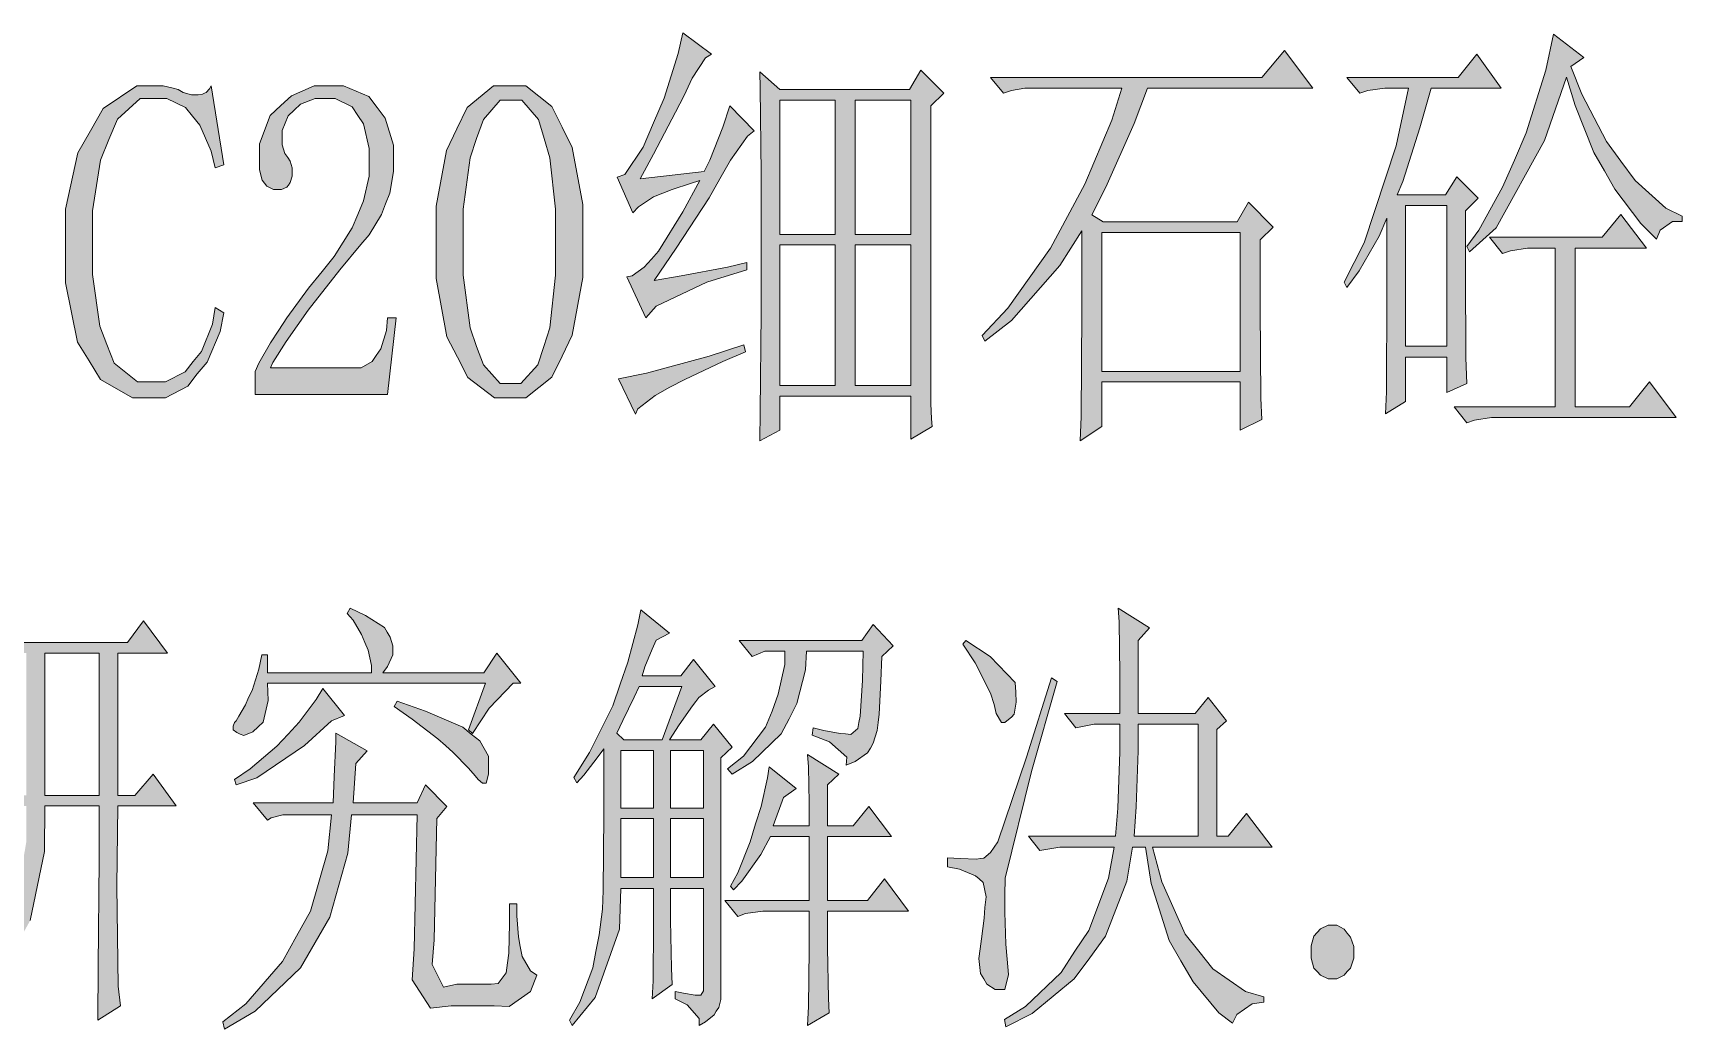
# Model space of a CAD drawing. Header units: millimetres. Extents: x 0 to 586, y 0 to 414.
# Drawn here: x 491.68 to 505.95, y 144.62 to 153.24 of the extents above; entities that cross this region are included whole.
import ezdxf

# ---------------------------------------------------------------- set-up
doc = ezdxf.new("R2010")
doc.units = ezdxf.units.MM

msp = doc.modelspace()

# ---------------------------------------------------------------- hatches: boundary and pattern name
h = msp.add_hatch(color=0)
h.dxf.hatch_style = 2
h.paths.add_polyline_path([(497.056833, 151.09825), (497.289667, 151.137056), (497.691833, 151.214667), (497.857639, 151.253472), (497.857639, 151.189972), (497.511917, 151.084139), (497.074472, 150.876), (496.98275, 150.773694), (496.820472, 151.13), (496.866333, 151.137056), (496.968639, 151.214667), (497.032139, 151.281694), (497.092111, 151.35225), (497.303778, 151.690917), (497.451944, 151.962556), (497.370806, 151.937861), (497.212056, 151.884944), (497.130917, 151.853194), (497.049778, 151.821444), (496.91925, 151.736778), (496.869861, 151.683861), (496.735806, 151.990778), (496.802833, 152.015472), (496.961583, 152.251833), (497.049778, 152.4635), (497.1415, 152.675167), (497.264972, 153.063222), (497.303778, 153.239611), (497.550722, 153.056167), (497.501333, 153.024417), (497.384917, 152.848028), (497.314361, 152.699861), (497.240278, 152.555222), (497.049778, 152.191861), (496.933361, 151.976667), (497.487222, 152.040167), (497.536611, 152.138944), (497.6495, 152.424694), (497.709472, 152.608139), (497.921139, 152.392944), (497.864694, 152.347083), (497.716528, 152.138944), (497.624806, 151.976667), (497.533083, 151.814389), (497.247333, 151.376944)])
h = msp.add_hatch(color=0)
h.dxf.hatch_style = 2
h.paths.add_polyline_path([(504.839111, 153.229028), (505.100167, 153.027944), (504.987278, 152.950333), (505.082528, 152.710444), (505.297722, 152.301222), (505.421194, 152.131889), (505.544667, 151.962556), (505.80925, 151.722667), (505.950361, 151.655639), (505.950361, 151.609778), (505.869222, 151.609778), (505.759861, 151.532167), (505.728111, 151.454556), (505.594056, 151.592139), (505.368278, 151.888472), (505.280083, 152.047222), (505.188361, 152.205972), (505.026083, 152.611667), (504.952, 152.858611), (504.7615, 152.308278), (504.341694, 151.553333), (504.112389, 151.345194), (504.087694, 151.391056), (504.193528, 151.532167), (504.398139, 151.906111), (504.500444, 152.138944), (504.60275, 152.375306), (504.772083, 152.918583)])
h = msp.add_hatch(color=0)
h.paths.add_polyline_path([(500.743361, 149.711833), (500.750417, 149.919972), (500.757472, 150.830139), (500.757472, 151.528639), (500.566972, 151.228778), (500.147167, 150.752528), (499.917861, 150.572611), (499.893167, 150.622), (500.115417, 150.858361), (500.485833, 151.376944), (500.634, 151.652111), (500.782167, 151.930806), (501.015, 152.484667), (501.103194, 152.763361), (500.312972, 152.763361), (500.263583, 152.763361), (500.147167, 152.742194), (500.080139, 152.7175), (499.96725, 152.855083), (502.313222, 152.855083), (502.510778, 153.087917), (502.754194, 152.763361), (501.325444, 152.763361), (501.209028, 152.456444), (500.965611, 151.906111), (500.842139, 151.666222), (500.940917, 151.60625), (502.101556, 151.60625), (502.200333, 151.775583), (502.412, 151.560389), (502.299111, 151.451028), (502.299111, 150.858361), (502.306167, 150.078722), (502.313222, 149.895278), (502.12625, 149.803556), (502.12625, 150.219833), (500.930333, 150.219833), (500.930333, 149.835306)])
h.paths.add_polyline_path([(500.930333, 151.514528), (500.930333, 150.311556), (502.12625, 150.311556), (502.12625, 151.514528)])
h = msp.add_hatch(color=0)
h.paths.add_polyline_path([(504.077111, 151.7015), (504.077111, 151.175861), (504.080639, 150.427972), (504.087694, 150.205722), (503.914833, 150.128111), (503.914833, 150.435028), (503.558528, 150.435028), (503.558528, 150.0505), (503.385667, 149.944667), (503.392722, 150.135167), (503.39625, 150.981833), (503.39625, 151.638), (503.329222, 151.482778), (503.156361, 151.182917), (503.050528, 151.038278), (503.025833, 151.084139), (503.198694, 151.422806), (503.477389, 152.262417), (503.583222, 152.763361), (503.45975, 152.763361), (503.378611, 152.763361), (503.230444, 152.742194), (503.163417, 152.7175), (503.050528, 152.855083), (504.013611, 152.855083), (504.175889, 153.056167), (504.384028, 152.763361), (503.780778, 152.763361), (503.682, 152.417639), (503.533833, 151.9555), (503.484444, 151.839083), (503.90425, 151.839083), (504.003028, 151.994306), (504.186472, 151.810861)])
h.paths.add_polyline_path([(503.558528, 151.747361), (503.558528, 150.530278), (503.914833, 150.530278), (503.914833, 151.747361)])
h = msp.add_hatch(color=0)
h.paths.add_polyline_path([(497.970528, 152.904472), (498.143389, 152.74925), (499.265222, 152.74925), (499.364, 152.918583), (499.561556, 152.7175), (499.448667, 152.608139), (499.448667, 150.096361), (499.448667, 150.032861), (499.455722, 149.902333), (499.462778, 149.835306), (499.275806, 149.725944), (499.275806, 150.096361), (498.143389, 150.096361), (498.143389, 149.803556), (497.970528, 149.711833), (497.974056, 149.965833), (497.981111, 150.819556), (497.981111, 151.422806), (497.981111, 152.022528), (497.974056, 152.763361)])
h.paths.add_polyline_path([(498.796028, 151.405167), (498.796028, 150.188083), (499.275806, 150.188083), (499.275806, 151.405167)])
h.paths.add_polyline_path([(498.143389, 151.405167), (498.143389, 150.188083), (498.623167, 150.188083), (498.623167, 151.405167)])
h.paths.add_polyline_path([(498.796028, 152.657528), (498.796028, 151.496889), (499.275806, 151.496889), (499.275806, 152.657528)])
h.paths.add_polyline_path([(498.143389, 152.657528), (498.143389, 151.496889), (498.623167, 151.496889), (498.623167, 152.657528)])
h = msp.add_hatch(color=0)
h.dxf.hatch_style = 2
h.paths.add_polyline_path([(492.714139, 150.08225), (492.541278, 150.08225), (492.266111, 150.241), (492.167333, 150.403278), (492.065028, 150.565556), (491.962722, 151.077083), (491.962722, 151.422806), (491.962722, 151.715611), (492.068556, 152.202444), (492.177917, 152.392944), (492.287278, 152.586972), (492.580083, 152.781), (492.763528, 152.781), (492.805861, 152.781), (492.894056, 152.763361), (492.936389, 152.74925), (492.978722, 152.724556), (493.052806, 152.703389), (493.084556, 152.703389), (493.10925, 152.703389), (493.148056, 152.710444), (493.165694, 152.7175), (493.179806, 152.724556), (493.208028, 152.756306), (493.222139, 152.781), (493.3315, 152.100139), (493.257417, 152.071917), (493.222139, 152.216556), (493.123361, 152.442333), (493.059861, 152.519944), (492.999889, 152.594028), (492.837611, 152.671639), (492.738833, 152.671639), (492.608306, 152.671639), (492.41075, 152.49525), (492.336667, 152.318861), (492.266111, 152.138944), (492.195556, 151.7015), (492.195556, 151.436917), (492.195556, 151.151167), (492.259056, 150.703139), (492.319028, 150.544389), (492.382528, 150.382111), (492.583611, 150.219833), (492.72825, 150.219833), (492.827028, 150.219833), (492.996361, 150.308028), (493.066917, 150.396222), (493.137472, 150.484417), (493.232722, 150.720778), (493.257417, 150.865417), (493.3315, 150.819556), (493.29975, 150.657278), (493.186861, 150.392694), (493.102194, 150.290389), (493.021056, 150.184556), (492.827028, 150.08225)])
h = msp.add_hatch(color=0)
h.dxf.hatch_style = 2
h.paths.add_polyline_path([(494.590917, 152.100139), (494.590917, 152.24125), (494.541528, 152.452917), (494.492139, 152.527), (494.44275, 152.601083), (494.294583, 152.671639), (494.195806, 152.671639), (494.121722, 152.671639), (493.994722, 152.62225), (493.941806, 152.572861), (493.888889, 152.523472), (493.835972, 152.396472), (493.835972, 152.318861), (493.835972, 152.273), (493.860667, 152.195389), (493.885361, 152.163639), (493.906528, 152.131889), (493.924167, 152.071917), (493.924167, 152.040167), (493.924167, 152.001361), (493.906528, 151.944917), (493.892417, 151.92375), (493.878306, 151.906111), (493.832444, 151.884944), (493.800694, 151.884944), (493.761889, 151.884944), (493.705444, 151.913167), (493.684278, 151.941389), (493.663111, 151.966083), (493.641944, 152.054278), (493.641944, 152.117778), (493.641944, 152.280056), (493.733667, 152.527), (493.825389, 152.611667), (493.917111, 152.696333), (494.114667, 152.781), (494.2205, 152.781), (494.368667, 152.781), (494.587389, 152.689278), (494.657944, 152.594028), (494.7285, 152.502306), (494.799056, 152.269472), (494.799056, 152.131889), (494.799056, 152.040167), (494.767306, 151.853194), (494.732028, 151.761472), (494.69675, 151.66975), (494.590917, 151.493361), (494.516833, 151.408694), (494.336917, 151.189972), (494.06175, 150.840722), (493.9665, 150.706667), (493.87125, 150.569083), (493.754833, 150.389167), (493.737194, 150.343306), (494.467444, 150.343306), (494.520361, 150.343306), (494.615611, 150.396222), (494.650889, 150.449139), (494.689694, 150.505583), (494.739083, 150.664333), (494.749667, 150.773694), (494.82375, 150.773694), (494.749667, 150.110472), (493.603139, 150.110472), (493.603139, 150.311556), (493.634889, 150.382111), (493.737194, 150.5585), (493.80775, 150.667861), (493.878306, 150.773694), (494.065278, 151.031222), (494.181694, 151.175861), (494.287528, 151.306389), (494.44275, 151.553333), (494.492139, 151.66975), (494.541528, 151.786167), (494.590917, 152.001361)])
h = msp.add_hatch(color=0)
h.paths.add_polyline_path([(495.811528, 150.08225), (495.673944, 150.08225), (495.444639, 150.258639), (495.352917, 150.435028), (495.261194, 150.611417), (495.169472, 151.115889), (495.169472, 151.436917), (495.169472, 151.740306), (495.257667, 152.223611), (495.349389, 152.410583), (495.437583, 152.594028), (495.666889, 152.781), (495.811528, 152.781), (495.945583, 152.781), (496.171361, 152.604611), (496.259556, 152.424694), (496.34775, 152.248306), (496.439472, 151.754417), (496.439472, 151.436917), (496.439472, 151.122944), (496.34775, 150.625528), (496.259556, 150.442083), (496.171361, 150.262167), (495.945583, 150.08225)])
h.paths.add_polyline_path([(495.811528, 152.657528), (495.723333, 152.657528), (495.578694, 152.491722), (495.518722, 152.325917), (495.462278, 152.160111), (495.402306, 151.715611), (495.402306, 151.436917), (495.402306, 151.144111), (495.462278, 150.689028), (495.518722, 150.52675), (495.578694, 150.368), (495.723333, 150.205722), (495.811528, 150.205722), (495.90325, 150.205722), (496.047889, 150.368), (496.100806, 150.52675), (496.153722, 150.689028), (496.203111, 151.144111), (496.203111, 151.436917), (496.203111, 151.715611), (496.153722, 152.160111), (496.104333, 152.325917), (496.054944, 152.491722), (495.910306, 152.657528)])
h = msp.add_hatch(color=0)
h.dxf.hatch_style = 2
h.paths.add_polyline_path([(504.28525, 151.472194), (505.258917, 151.472194), (505.421194, 151.66975), (505.643444, 151.376944), (505.026083, 151.376944), (505.026083, 150.004639), (505.495278, 150.004639), (505.668139, 150.219833), (505.900972, 149.912917), (504.384028, 149.912917), (504.302889, 149.912917), (504.154722, 149.888222), (504.087694, 149.867056), (503.978333, 150.004639), (504.853222, 150.004639), (504.853222, 151.376944), (504.690944, 151.376944), (504.613333, 151.376944), (504.465167, 151.355778), (504.398139, 151.331083)])
h = msp.add_hatch(color=0)
h.dxf.hatch_style = 2
h.paths.add_polyline_path([(496.746389, 150.248056), (496.989806, 150.297444), (497.533083, 150.442083), (497.832944, 150.540861), (497.847056, 150.480889), (497.6495, 150.396222), (497.321417, 150.241), (497.190889, 150.173972), (497.063889, 150.103417), (496.915722, 149.987), (496.894556, 149.941139)])
h = msp.add_hatch(color=0)
h.paths.add_polyline_path([(491.264222, 147.965583), (492.498944, 147.965583), (492.636528, 148.152556), (492.844667, 147.873861), (492.414278, 147.873861), (492.414278, 146.642667), (492.562444, 146.642667), (492.721194, 146.826111), (492.91875, 146.550944), (492.414278, 146.550944), (492.407222, 145.855972), (492.417806, 144.991667), (492.438972, 144.822333), (492.241417, 144.698861), (492.244944, 145.161), (492.252, 146.085278), (492.252, 146.550944), (491.782806, 146.550944), (491.779278, 146.155833), (491.655806, 145.559639), (491.542917, 145.355028), (491.430028, 145.150417), (491.098417, 144.808222), (490.883222, 144.670639), (490.858528, 144.7165), (491.066667, 144.899944), (491.363, 145.302111), (491.451194, 145.517306), (491.535861, 145.7325), (491.624056, 146.247556), (491.624056, 146.550944), (491.525278, 146.550944), (491.359472, 146.52625), (491.288917, 146.501556), (491.179556, 146.642667), (491.624056, 146.642667), (491.624056, 147.873861), (491.567611, 147.873861), (491.444139, 147.852694), (491.377111, 147.828)])
h.paths.add_polyline_path([(491.782806, 147.873861), (491.782806, 146.642667), (492.252, 146.642667), (492.252, 147.873861)])
h = msp.add_hatch(color=0)
h.dxf.hatch_style = 2
h.paths.add_polyline_path([(495.448167, 147.210639), (495.596333, 147.612806), (493.708972, 147.612806), (493.716028, 147.464639), (493.673694, 147.277667), (493.627833, 147.235333), (493.581972, 147.193), (493.504361, 147.16125), (493.472611, 147.171833), (493.444389, 147.185944), (493.412639, 147.210639), (493.412639, 147.228278), (493.412639, 147.242389), (493.423222, 147.274139), (493.437333, 147.28825), (493.462028, 147.327056), (493.518472, 147.425833), (493.546694, 147.489333), (493.578444, 147.549306), (493.634889, 147.736278), (493.659583, 147.85975), (493.708972, 147.85975), (493.708972, 147.704528), (494.608556, 147.704528), (494.608556, 147.768028), (494.580333, 147.898556), (494.552111, 147.965583), (494.523889, 148.036139), (494.449806, 148.159611), (494.400417, 148.216056), (494.425111, 148.261917), (494.559167, 148.198417), (494.721444, 148.096111), (494.746139, 148.053778), (494.770833, 148.011444), (494.795528, 147.937361), (494.795528, 147.905611), (494.795528, 147.85975), (494.749667, 147.757444), (494.707333, 147.704528), (495.582222, 147.704528), (495.695111, 147.873861), (495.90325, 147.612806), (495.836222, 147.612806), (495.628083, 147.397611), (495.483444, 147.178889)])
h = msp.add_hatch(color=0)
h.paths.add_polyline_path([(496.940417, 148.247806), (497.187361, 148.046722), (497.074472, 147.98675), (497.039194, 147.909139), (496.975694, 147.753917), (496.951, 147.676306), (497.286139, 147.676306), (497.3955, 147.817417), (497.582472, 147.584583), (497.526028, 147.552833), (497.441361, 147.489333), (497.416667, 147.454056), (497.388444, 147.418778), (497.272028, 147.252972), (497.187361, 147.122444), (497.459, 147.122444), (497.568361, 147.260028), (497.730639, 147.058944), (497.631861, 146.967222), (497.631861, 144.914056), (497.631861, 144.87525), (497.614222, 144.808222), (497.593056, 144.776472), (497.575417, 144.744722), (497.501333, 144.68475), (497.444889, 144.653), (497.444889, 144.712972), (497.342583, 144.829389), (497.23675, 144.882306), (497.23675, 144.945806), (497.310833, 144.931694), (497.409611, 144.914056), (497.434306, 144.914056), (497.459, 144.914056), (497.483694, 144.952861), (497.483694, 144.991667), (497.483694, 145.838333), (497.197944, 145.838333), (497.197944, 145.563167), (497.205, 145.146889), (497.212056, 145.005778), (497.039194, 144.882306), (497.04625, 145.037528), (497.049778, 145.517306), (497.049778, 145.838333), (496.767556, 145.838333), (496.756972, 145.485556), (496.545306, 144.892889), (496.34775, 144.653), (496.323056, 144.698861), (496.41125, 144.854083), (496.524139, 145.150417), (496.552361, 145.291528), (496.580583, 145.436167), (496.608806, 145.658417), (496.612333, 145.739556), (496.615861, 145.820694), (496.619389, 146.473333), (496.619389, 147.044833), (496.562944, 146.967222), (496.446528, 146.819056), (496.386556, 146.752028), (496.361861, 146.797889), (496.495917, 147.013083), (496.697, 147.418778), (496.7605, 147.60575), (496.827528, 147.79625), (496.915722, 148.117278)])
h.paths.add_polyline_path([(496.926306, 147.584583), (496.883972, 147.492861), (496.785194, 147.291778), (496.732278, 147.182417), (496.79225, 147.122444), (497.123861, 147.122444), (497.296722, 147.584583)])
h.paths.add_polyline_path([(497.197944, 146.441583), (497.197944, 145.933583), (497.483694, 145.933583), (497.483694, 146.441583)])
h.paths.add_polyline_path([(496.767556, 146.441583), (496.767556, 145.933583), (497.049778, 145.933583), (497.049778, 146.441583)])
h.paths.add_polyline_path([(497.197944, 147.030722), (497.197944, 146.533306), (497.483694, 146.533306), (497.483694, 147.030722)])
h.paths.add_polyline_path([(496.767556, 147.030722), (496.767556, 146.533306), (497.049778, 146.533306), (497.049778, 147.030722)])
h = msp.add_hatch(color=0)
h.paths.add_polyline_path([(501.085556, 147.35175), (501.085556, 147.690417), (501.0785, 148.1455), (501.071444, 148.261917), (501.343083, 148.092583), (501.244306, 147.983222), (501.244306, 147.35175), (501.738194, 147.35175), (501.851083, 147.489333), (502.009833, 147.28825), (501.925167, 147.214167), (501.925167, 146.289889), (502.023944, 146.289889), (502.182694, 146.487444), (502.404944, 146.194639), (501.367778, 146.194639), (501.448917, 145.894778), (501.65, 145.443222), (501.769944, 145.295056), (501.889889, 145.143361), (502.172111, 144.945806), (502.330861, 144.899944), (502.330861, 144.854083), (502.232083, 144.839972), (502.098028, 144.74825), (502.059222, 144.670639), (501.942806, 144.762361), (501.720556, 145.030472), (501.614722, 145.210389), (501.512417, 145.386778), (501.357194, 145.880667), (501.307806, 146.194639), (501.194917, 146.194639), (501.145528, 145.901833), (500.962083, 145.425583), (500.8245, 145.238611), (500.690444, 145.055167), (500.327083, 144.755306), (500.097778, 144.638889), (500.087194, 144.702389), (500.270639, 144.815278), (500.577556, 145.111611), (500.6975, 145.295056), (500.817444, 145.474972), (500.986778, 145.926528), (501.036167, 146.194639), (500.566972, 146.194639), (500.394111, 146.166417), (500.295333, 146.289889), (501.04675, 146.289889), (501.067917, 146.533306), (501.085556, 147.020139), (501.085556, 147.260028), (500.863306, 147.260028), (500.704556, 147.228278), (500.605778, 147.35175)])
h.paths.add_polyline_path([(501.244306, 147.260028), (501.244306, 147.027194), (501.226667, 146.543889), (501.209028, 146.289889), (501.762889, 146.289889), (501.762889, 147.260028)])
h = msp.add_hatch(color=0)
h.dxf.hatch_style = 2
h.paths.add_polyline_path([(499.025333, 147.845639), (499.018278, 147.630444), (499.004167, 147.344694), (498.993583, 147.274139), (498.986528, 147.203583), (498.95125, 147.094222), (498.926556, 147.051889), (498.901861, 147.009556), (498.796028, 146.935472), (498.718417, 146.903722), (498.721944, 146.974278), (498.573778, 147.104806), (498.422083, 147.164778), (498.432667, 147.228278), (498.524389, 147.203583), (498.6655, 147.178889), (498.711361, 147.175361), (498.757222, 147.168306), (498.817194, 147.221222), (498.827778, 147.274139), (498.838361, 147.327056), (498.859528, 147.6375), (498.863056, 147.8915), (498.372694, 147.8915), (498.365639, 147.729222), (498.291556, 147.436417), (498.224528, 147.305889), (498.153972, 147.175361), (497.907028, 146.935472), (497.730639, 146.826111), (497.691833, 146.871972), (497.829417, 146.981333), (498.019917, 147.231806), (498.076361, 147.372917), (498.129278, 147.517556), (498.185722, 147.775083), (498.185722, 147.8915), (498.012861, 147.8915), (497.9035, 147.845639), (497.790611, 147.983222), (498.852472, 147.983222), (498.95125, 148.120806), (499.124111, 147.937361)])
h = msp.add_hatch(color=0)
h.dxf.hatch_style = 2
h.paths.add_polyline_path([(499.752056, 147.983222), (499.963722, 147.845639), (500.178917, 147.619861), (500.185972, 147.535194), (500.1895, 147.450528), (500.171861, 147.344694), (500.147167, 147.32), (500.122472, 147.298833), (500.090722, 147.274139), (500.0625, 147.274139), (500.016639, 147.35175), (499.999, 147.429361), (499.96725, 147.528139), (499.833194, 147.789194), (499.727361, 147.951472)])
h = msp.add_hatch(color=0)
h.dxf.hatch_style = 2
h.paths.add_polyline_path([(494.375722, 147.334111), (494.262833, 147.28825), (494.03, 147.073056), (493.61725, 146.794361), (493.437333, 146.734389), (493.423222, 146.78025), (493.560806, 146.871972), (493.790111, 147.069528), (493.888889, 147.171833), (493.984139, 147.277667), (494.132306, 147.471694), (494.18875, 147.566944)])
h = msp.add_hatch(color=0)
h.dxf.hatch_style = 2
h.paths.add_polyline_path([(499.593306, 146.025306), (499.593306, 146.102917), (499.702667, 146.095861), (499.843778, 146.092333), (499.875528, 146.095861), (499.907278, 146.099389), (499.96725, 146.148778), (499.999, 146.194639), (500.03075, 146.2405), (500.277694, 146.974278), (500.492889, 147.658667), (500.542278, 147.626917), (500.320028, 146.850806), (500.09425, 145.926528), (500.090722, 145.778361), (500.090722, 145.633722), (500.097778, 145.355028), (500.111889, 145.2245), (500.122472, 145.093972), (500.090722, 144.963444), (500.048389, 144.963444), (500.006056, 144.963444), (499.9355, 145.009306), (499.907278, 145.055167), (499.879056, 145.101028), (499.864944, 145.231556), (499.875528, 145.316222), (499.889639, 145.400889), (499.910806, 145.580806), (499.917861, 145.672528), (499.928444, 145.76425), (499.90375, 145.887722), (499.868472, 145.919472), (499.836722, 145.947694), (499.699139, 146.004139)])
h = msp.add_hatch(color=0)
h.dxf.hatch_style = 2
h.paths.add_polyline_path([(494.830806, 147.457583), (495.07775, 147.372917), (495.398778, 147.231806), (495.472861, 147.171833), (495.546944, 147.115389), (495.621028, 146.981333), (495.621028, 146.903722), (495.621028, 146.826111), (495.603389, 146.7485), (495.582222, 146.7485), (495.571639, 146.7485), (495.532833, 146.78025), (495.508139, 146.812), (495.448167, 146.879028), (495.317639, 147.013083), (495.250611, 147.073056), (495.183583, 147.133028), (494.961333, 147.302361), (494.806111, 147.411722)])
h = msp.add_hatch(color=0)
h.dxf.hatch_style = 2
h.paths.add_polyline_path([(494.276944, 146.579167), (494.287528, 146.804944), (494.301639, 147.104806), (494.301639, 147.182417), (494.573278, 147.027194), (494.4745, 146.917833), (494.449806, 146.579167), (495.003667, 146.579167), (495.07775, 146.734389), (495.261194, 146.547417), (495.176528, 146.441583), (495.151833, 145.393833), (495.134194, 145.178639), (495.232972, 144.984611), (495.349389, 145.009306), (495.645722, 145.009306), (495.705694, 145.016361), (495.77625, 145.108083), (495.786833, 145.19275), (495.797417, 145.277417), (495.804472, 145.534944), (495.804472, 145.704278), (495.867972, 145.704278), (495.867972, 145.601972), (495.882083, 145.418528), (495.896194, 145.333861), (495.913833, 145.249194), (495.984389, 145.125722), (496.040833, 145.086917), (495.984389, 144.945806), (495.800944, 144.815278), (495.670417, 144.822333), (495.3, 144.822333), (495.120083, 144.801167), (494.961333, 145.048111), (494.978972, 145.316222), (495.003667, 146.473333), (494.435694, 146.473333), (494.403944, 146.141722), (494.248722, 145.587861), (494.121722, 145.369139), (493.994722, 145.150417), (493.603139, 144.776472), (493.338556, 144.62125), (493.324444, 144.68475), (493.522, 144.839972), (493.8395, 145.206861), (493.959444, 145.425583), (494.082917, 145.640778), (494.231083, 146.162889), (494.262833, 146.473333), (493.917111, 146.473333), (493.843028, 146.473333), (493.740722, 146.448639), (493.708972, 146.427472), (493.5855, 146.579167)])
h = msp.add_hatch(color=0)
h.dxf.hatch_style = 2
h.paths.add_polyline_path([(498.383278, 144.653), (498.390333, 144.815278), (498.397389, 145.309167), (498.397389, 145.640778), (498.076361, 145.640778), (497.995222, 145.640778), (497.847056, 145.619611), (497.780028, 145.594917), (497.667139, 145.7325), (498.397389, 145.7325), (498.397389, 146.286361), (498.06225, 146.286361), (497.977583, 146.131139), (497.815306, 145.901833), (497.741222, 145.824222), (497.716528, 145.855972), (497.780028, 145.972389), (497.885861, 146.2405), (497.931722, 146.395722), (497.981111, 146.547417), (498.037556, 146.794361), (498.051667, 146.889611), (498.2845, 146.702639), (498.175139, 146.625028), (498.086944, 146.378083), (498.397389, 146.378083), (498.397389, 146.579167), (498.390333, 146.889611), (498.383278, 146.995444), (498.654917, 146.826111), (498.556139, 146.734389), (498.556139, 146.378083), (498.778389, 146.378083), (498.912444, 146.547417), (499.11, 146.286361), (498.556139, 146.286361), (498.556139, 145.7325), (498.901861, 145.7325), (499.050028, 145.919472), (499.258167, 145.640778), (498.556139, 145.640778), (498.556139, 145.323278), (498.563194, 144.885833), (498.57025, 144.762361)])
h = msp.add_hatch(color=0)
h.dxf.hatch_style = 2
h.paths.add_polyline_path([(502.923528, 145.055167), (502.88825, 145.055167), (502.821222, 145.086917), (502.793, 145.118667), (502.764778, 145.146889), (502.740083, 145.235083), (502.740083, 145.288), (502.740083, 145.340917), (502.764778, 145.425583), (502.793, 145.457333), (502.821222, 145.489083), (502.88825, 145.520833), (502.923528, 145.520833), (502.962333, 145.520833), (503.025833, 145.485556), (503.054056, 145.450278), (503.082278, 145.415), (503.1105, 145.333861), (503.1105, 145.288), (503.1105, 145.235083), (503.082278, 145.146889), (503.054056, 145.118667), (503.025833, 145.086917), (502.962333, 145.055167)])

# ---------------------------------------------------------------- linework, layer by layer
at = {"color": 0, "lineweight": 0}
for points in [[(497.056833, 151.09825), (497.289667, 151.137056), (497.691833, 151.214667), (497.857639, 151.253472), (497.857639, 151.189972), (497.511917, 151.084139), (497.074472, 150.876), (496.98275, 150.773694), (496.820472, 151.13), (496.866333, 151.137056), (496.968639, 151.214667), (497.032139, 151.281694), (497.092111, 151.35225), (497.303778, 151.690917), (497.451944, 151.962556), (497.370806, 151.937861), (497.212056, 151.884944), (497.130917, 151.853194), (497.049778, 151.821444), (496.91925, 151.736778), (496.869861, 151.683861), (496.735806, 151.990778), (496.802833, 152.015472), (496.961583, 152.251833), (497.049778, 152.4635), (497.1415, 152.675167), (497.264972, 153.063222), (497.303778, 153.239611), (497.550722, 153.056167), (497.501333, 153.024417), (497.384917, 152.848028), (497.314361, 152.699861), (497.240278, 152.555222), (497.049778, 152.191861), (496.933361, 151.976667), (497.487222, 152.040167), (497.536611, 152.138944), (497.6495, 152.424694), (497.709472, 152.608139), (497.921139, 152.392944), (497.864694, 152.347083), (497.716528, 152.138944), (497.624806, 151.976667), (497.533083, 151.814389), (497.247333, 151.376944)], [(504.839111, 153.229028), (505.100167, 153.027944), (504.987278, 152.950333), (505.082528, 152.710444), (505.297722, 152.301222), (505.421194, 152.131889), (505.544667, 151.962556), (505.80925, 151.722667), (505.950361, 151.655639), (505.950361, 151.609778), (505.869222, 151.609778), (505.759861, 151.532167), (505.728111, 151.454556), (505.594056, 151.592139), (505.368278, 151.888472), (505.280083, 152.047222), (505.188361, 152.205972), (505.026083, 152.611667), (504.952, 152.858611), (504.7615, 152.308278), (504.341694, 151.553333), (504.112389, 151.345194), (504.087694, 151.391056), (504.193528, 151.532167), (504.398139, 151.906111), (504.500444, 152.138944), (504.60275, 152.375306), (504.772083, 152.918583)], [(500.743361, 149.711833), (500.750417, 149.919972), (500.757472, 150.830139), (500.757472, 151.528639), (500.566972, 151.228778), (500.147167, 150.752528), (499.917861, 150.572611), (499.893167, 150.622), (500.115417, 150.858361), (500.485833, 151.376944), (500.634, 151.652111), (500.782167, 151.930806), (501.015, 152.484667), (501.103194, 152.763361), (500.312972, 152.763361), (500.263583, 152.763361), (500.147167, 152.742194), (500.080139, 152.7175), (499.96725, 152.855083), (502.313222, 152.855083), (502.510778, 153.087917), (502.754194, 152.763361), (501.325444, 152.763361), (501.209028, 152.456444), (500.965611, 151.906111), (500.842139, 151.666222), (500.940917, 151.60625), (502.101556, 151.60625), (502.200333, 151.775583), (502.412, 151.560389), (502.299111, 151.451028), (502.299111, 150.858361), (502.306167, 150.078722), (502.313222, 149.895278), (502.12625, 149.803556), (502.12625, 150.219833), (500.930333, 150.219833), (500.930333, 149.835306)], [(504.077111, 151.7015), (504.077111, 151.175861), (504.080639, 150.427972), (504.087694, 150.205722), (503.914833, 150.128111), (503.914833, 150.435028), (503.558528, 150.435028), (503.558528, 150.0505), (503.385667, 149.944667), (503.392722, 150.135167), (503.39625, 150.981833), (503.39625, 151.638), (503.329222, 151.482778), (503.156361, 151.182917), (503.050528, 151.038278), (503.025833, 151.084139), (503.198694, 151.422806), (503.477389, 152.262417), (503.583222, 152.763361), (503.45975, 152.763361), (503.378611, 152.763361), (503.230444, 152.742194), (503.163417, 152.7175), (503.050528, 152.855083), (504.013611, 152.855083), (504.175889, 153.056167), (504.384028, 152.763361), (503.780778, 152.763361), (503.682, 152.417639), (503.533833, 151.9555), (503.484444, 151.839083), (503.90425, 151.839083), (504.003028, 151.994306), (504.186472, 151.810861)], [(497.970528, 152.904472), (498.143389, 152.74925), (499.265222, 152.74925), (499.364, 152.918583), (499.561556, 152.7175), (499.448667, 152.608139), (499.448667, 150.096361), (499.448667, 150.032861), (499.455722, 149.902333), (499.462778, 149.835306), (499.275806, 149.725944), (499.275806, 150.096361), (498.143389, 150.096361), (498.143389, 149.803556), (497.970528, 149.711833), (497.974056, 149.965833), (497.981111, 150.819556), (497.981111, 151.422806), (497.981111, 152.022528), (497.974056, 152.763361)], [(492.714139, 150.08225), (492.541278, 150.08225), (492.266111, 150.241), (492.167333, 150.403278), (492.065028, 150.565556), (491.962722, 151.077083), (491.962722, 151.422806), (491.962722, 151.715611), (492.068556, 152.202444), (492.177917, 152.392944), (492.287278, 152.586972), (492.580083, 152.781), (492.763528, 152.781), (492.805861, 152.781), (492.894056, 152.763361), (492.936389, 152.74925), (492.978722, 152.724556), (493.052806, 152.703389), (493.084556, 152.703389), (493.10925, 152.703389), (493.148056, 152.710444), (493.165694, 152.7175), (493.179806, 152.724556), (493.208028, 152.756306), (493.222139, 152.781), (493.3315, 152.100139), (493.257417, 152.071917), (493.222139, 152.216556), (493.123361, 152.442333), (493.059861, 152.519944), (492.999889, 152.594028), (492.837611, 152.671639), (492.738833, 152.671639), (492.608306, 152.671639), (492.41075, 152.49525), (492.336667, 152.318861), (492.266111, 152.138944), (492.195556, 151.7015), (492.195556, 151.436917), (492.195556, 151.151167), (492.259056, 150.703139), (492.319028, 150.544389), (492.382528, 150.382111), (492.583611, 150.219833), (492.72825, 150.219833), (492.827028, 150.219833), (492.996361, 150.308028), (493.066917, 150.396222), (493.137472, 150.484417), (493.232722, 150.720778), (493.257417, 150.865417), (493.3315, 150.819556), (493.29975, 150.657278), (493.186861, 150.392694), (493.102194, 150.290389), (493.021056, 150.184556), (492.827028, 150.08225)], [(494.590917, 152.100139), (494.590917, 152.24125), (494.541528, 152.452917), (494.492139, 152.527), (494.44275, 152.601083), (494.294583, 152.671639), (494.195806, 152.671639), (494.121722, 152.671639), (493.994722, 152.62225), (493.941806, 152.572861), (493.888889, 152.523472), (493.835972, 152.396472), (493.835972, 152.318861), (493.835972, 152.273), (493.860667, 152.195389), (493.885361, 152.163639), (493.906528, 152.131889), (493.924167, 152.071917), (493.924167, 152.040167), (493.924167, 152.001361), (493.906528, 151.944917), (493.892417, 151.92375), (493.878306, 151.906111), (493.832444, 151.884944), (493.800694, 151.884944), (493.761889, 151.884944), (493.705444, 151.913167), (493.684278, 151.941389), (493.663111, 151.966083), (493.641944, 152.054278), (493.641944, 152.117778), (493.641944, 152.280056), (493.733667, 152.527), (493.825389, 152.611667), (493.917111, 152.696333), (494.114667, 152.781), (494.2205, 152.781), (494.368667, 152.781), (494.587389, 152.689278), (494.657944, 152.594028), (494.7285, 152.502306), (494.799056, 152.269472), (494.799056, 152.131889), (494.799056, 152.040167), (494.767306, 151.853194), (494.732028, 151.761472), (494.69675, 151.66975), (494.590917, 151.493361), (494.516833, 151.408694), (494.336917, 151.189972), (494.06175, 150.840722), (493.9665, 150.706667), (493.87125, 150.569083), (493.754833, 150.389167), (493.737194, 150.343306), (494.467444, 150.343306), (494.520361, 150.343306), (494.615611, 150.396222), (494.650889, 150.449139), (494.689694, 150.505583), (494.739083, 150.664333), (494.749667, 150.773694), (494.82375, 150.773694), (494.749667, 150.110472), (493.603139, 150.110472), (493.603139, 150.311556), (493.634889, 150.382111), (493.737194, 150.5585), (493.80775, 150.667861), (493.878306, 150.773694), (494.065278, 151.031222), (494.181694, 151.175861), (494.287528, 151.306389), (494.44275, 151.553333), (494.492139, 151.66975), (494.541528, 151.786167), (494.590917, 152.001361)], [(495.811528, 150.08225), (495.673944, 150.08225), (495.444639, 150.258639), (495.352917, 150.435028), (495.261194, 150.611417), (495.169472, 151.115889), (495.169472, 151.436917), (495.169472, 151.740306), (495.257667, 152.223611), (495.349389, 152.410583), (495.437583, 152.594028), (495.666889, 152.781), (495.811528, 152.781), (495.945583, 152.781), (496.171361, 152.604611), (496.259556, 152.424694), (496.34775, 152.248306), (496.439472, 151.754417), (496.439472, 151.436917), (496.439472, 151.122944), (496.34775, 150.625528), (496.259556, 150.442083), (496.171361, 150.262167), (495.945583, 150.08225)], [(495.811528, 152.657528), (495.723333, 152.657528), (495.578694, 152.491722), (495.518722, 152.325917), (495.462278, 152.160111), (495.402306, 151.715611), (495.402306, 151.436917), (495.402306, 151.144111), (495.462278, 150.689028), (495.518722, 150.52675), (495.578694, 150.368), (495.723333, 150.205722), (495.811528, 150.205722), (495.90325, 150.205722), (496.047889, 150.368), (496.100806, 150.52675), (496.153722, 150.689028), (496.203111, 151.144111), (496.203111, 151.436917), (496.203111, 151.715611), (496.153722, 152.160111), (496.104333, 152.325917), (496.054944, 152.491722), (495.910306, 152.657528)], [(498.143389, 152.657528), (498.143389, 151.496889), (498.623167, 151.496889), (498.623167, 152.657528)], [(498.796028, 152.657528), (498.796028, 151.496889), (499.275806, 151.496889), (499.275806, 152.657528)], [(503.558528, 151.747361), (503.558528, 150.530278), (503.914833, 150.530278), (503.914833, 151.747361)], [(504.28525, 151.472194), (505.258917, 151.472194), (505.421194, 151.66975), (505.643444, 151.376944), (505.026083, 151.376944), (505.026083, 150.004639), (505.495278, 150.004639), (505.668139, 150.219833), (505.900972, 149.912917), (504.384028, 149.912917), (504.302889, 149.912917), (504.154722, 149.888222), (504.087694, 149.867056), (503.978333, 150.004639), (504.853222, 150.004639), (504.853222, 151.376944), (504.690944, 151.376944), (504.613333, 151.376944), (504.465167, 151.355778), (504.398139, 151.331083)], [(498.143389, 151.405167), (498.143389, 150.188083), (498.623167, 150.188083), (498.623167, 151.405167)], [(498.796028, 151.405167), (498.796028, 150.188083), (499.275806, 150.188083), (499.275806, 151.405167)], [(500.930333, 151.514528), (500.930333, 150.311556), (502.12625, 150.311556), (502.12625, 151.514528)], [(496.746389, 150.248056), (496.989806, 150.297444), (497.533083, 150.442083), (497.832944, 150.540861), (497.847056, 150.480889), (497.6495, 150.396222), (497.321417, 150.241), (497.190889, 150.173972), (497.063889, 150.103417), (496.915722, 149.987), (496.894556, 149.941139)], [(495.448167, 147.210639), (495.596333, 147.612806), (493.708972, 147.612806), (493.716028, 147.464639), (493.673694, 147.277667), (493.627833, 147.235333), (493.581972, 147.193), (493.504361, 147.16125), (493.472611, 147.171833), (493.444389, 147.185944), (493.412639, 147.210639), (493.412639, 147.228278), (493.412639, 147.242389), (493.423222, 147.274139), (493.437333, 147.28825), (493.462028, 147.327056), (493.518472, 147.425833), (493.546694, 147.489333), (493.578444, 147.549306), (493.634889, 147.736278), (493.659583, 147.85975), (493.708972, 147.85975), (493.708972, 147.704528), (494.608556, 147.704528), (494.608556, 147.768028), (494.580333, 147.898556), (494.552111, 147.965583), (494.523889, 148.036139), (494.449806, 148.159611), (494.400417, 148.216056), (494.425111, 148.261917), (494.559167, 148.198417), (494.721444, 148.096111), (494.746139, 148.053778), (494.770833, 148.011444), (494.795528, 147.937361), (494.795528, 147.905611), (494.795528, 147.85975), (494.749667, 147.757444), (494.707333, 147.704528), (495.582222, 147.704528), (495.695111, 147.873861), (495.90325, 147.612806), (495.836222, 147.612806), (495.628083, 147.397611), (495.483444, 147.178889)], [(496.940417, 148.247806), (497.187361, 148.046722), (497.074472, 147.98675), (497.039194, 147.909139), (496.975694, 147.753917), (496.951, 147.676306), (497.286139, 147.676306), (497.3955, 147.817417), (497.582472, 147.584583), (497.526028, 147.552833), (497.441361, 147.489333), (497.416667, 147.454056), (497.388444, 147.418778), (497.272028, 147.252972), (497.187361, 147.122444), (497.459, 147.122444), (497.568361, 147.260028), (497.730639, 147.058944), (497.631861, 146.967222), (497.631861, 144.914056), (497.631861, 144.87525), (497.614222, 144.808222), (497.593056, 144.776472), (497.575417, 144.744722), (497.501333, 144.68475), (497.444889, 144.653), (497.444889, 144.712972), (497.342583, 144.829389), (497.23675, 144.882306), (497.23675, 144.945806), (497.310833, 144.931694), (497.409611, 144.914056), (497.434306, 144.914056), (497.459, 144.914056), (497.483694, 144.952861), (497.483694, 144.991667), (497.483694, 145.838333), (497.197944, 145.838333), (497.197944, 145.563167), (497.205, 145.146889), (497.212056, 145.005778), (497.039194, 144.882306), (497.04625, 145.037528), (497.049778, 145.517306), (497.049778, 145.838333), (496.767556, 145.838333), (496.756972, 145.485556), (496.545306, 144.892889), (496.34775, 144.653), (496.323056, 144.698861), (496.41125, 144.854083), (496.524139, 145.150417), (496.552361, 145.291528), (496.580583, 145.436167), (496.608806, 145.658417), (496.612333, 145.739556), (496.615861, 145.820694), (496.619389, 146.473333), (496.619389, 147.044833), (496.562944, 146.967222), (496.446528, 146.819056), (496.386556, 146.752028), (496.361861, 146.797889), (496.495917, 147.013083), (496.697, 147.418778), (496.7605, 147.60575), (496.827528, 147.79625), (496.915722, 148.117278)], [(501.085556, 147.35175), (501.085556, 147.690417), (501.0785, 148.1455), (501.071444, 148.261917), (501.343083, 148.092583), (501.244306, 147.983222), (501.244306, 147.35175), (501.738194, 147.35175), (501.851083, 147.489333), (502.009833, 147.28825), (501.925167, 147.214167), (501.925167, 146.289889), (502.023944, 146.289889), (502.182694, 146.487444), (502.404944, 146.194639), (501.367778, 146.194639), (501.448917, 145.894778), (501.65, 145.443222), (501.769944, 145.295056), (501.889889, 145.143361), (502.172111, 144.945806), (502.330861, 144.899944), (502.330861, 144.854083), (502.232083, 144.839972), (502.098028, 144.74825), (502.059222, 144.670639), (501.942806, 144.762361), (501.720556, 145.030472), (501.614722, 145.210389), (501.512417, 145.386778), (501.357194, 145.880667), (501.307806, 146.194639), (501.194917, 146.194639), (501.145528, 145.901833), (500.962083, 145.425583), (500.8245, 145.238611), (500.690444, 145.055167), (500.327083, 144.755306), (500.097778, 144.638889), (500.087194, 144.702389), (500.270639, 144.815278), (500.577556, 145.111611), (500.6975, 145.295056), (500.817444, 145.474972), (500.986778, 145.926528), (501.036167, 146.194639), (500.566972, 146.194639), (500.394111, 146.166417), (500.295333, 146.289889), (501.04675, 146.289889), (501.067917, 146.533306), (501.085556, 147.020139), (501.085556, 147.260028), (500.863306, 147.260028), (500.704556, 147.228278), (500.605778, 147.35175)], [(499.025333, 147.845639), (499.018278, 147.630444), (499.004167, 147.344694), (498.993583, 147.274139), (498.986528, 147.203583), (498.95125, 147.094222), (498.926556, 147.051889), (498.901861, 147.009556), (498.796028, 146.935472), (498.718417, 146.903722), (498.721944, 146.974278), (498.573778, 147.104806), (498.422083, 147.164778), (498.432667, 147.228278), (498.524389, 147.203583), (498.6655, 147.178889), (498.711361, 147.175361), (498.757222, 147.168306), (498.817194, 147.221222), (498.827778, 147.274139), (498.838361, 147.327056), (498.859528, 147.6375), (498.863056, 147.8915), (498.372694, 147.8915), (498.365639, 147.729222), (498.291556, 147.436417), (498.224528, 147.305889), (498.153972, 147.175361), (497.907028, 146.935472), (497.730639, 146.826111), (497.691833, 146.871972), (497.829417, 146.981333), (498.019917, 147.231806), (498.076361, 147.372917), (498.129278, 147.517556), (498.185722, 147.775083), (498.185722, 147.8915), (498.012861, 147.8915), (497.9035, 147.845639), (497.790611, 147.983222), (498.852472, 147.983222), (498.95125, 148.120806), (499.124111, 147.937361)], [(499.752056, 147.983222), (499.963722, 147.845639), (500.178917, 147.619861), (500.185972, 147.535194), (500.1895, 147.450528), (500.171861, 147.344694), (500.147167, 147.32), (500.122472, 147.298833), (500.090722, 147.274139), (500.0625, 147.274139), (500.016639, 147.35175), (499.999, 147.429361), (499.96725, 147.528139), (499.833194, 147.789194), (499.727361, 147.951472)], [(491.782806, 147.873861), (491.782806, 146.642667), (492.252, 146.642667), (492.252, 147.873861)], [(494.375722, 147.334111), (494.262833, 147.28825), (494.03, 147.073056), (493.61725, 146.794361), (493.437333, 146.734389), (493.423222, 146.78025), (493.560806, 146.871972), (493.790111, 147.069528), (493.888889, 147.171833), (493.984139, 147.277667), (494.132306, 147.471694), (494.18875, 147.566944)], [(496.926306, 147.584583), (496.883972, 147.492861), (496.785194, 147.291778), (496.732278, 147.182417), (496.79225, 147.122444), (497.123861, 147.122444), (497.296722, 147.584583)], [(499.593306, 146.025306), (499.593306, 146.102917), (499.702667, 146.095861), (499.843778, 146.092333), (499.875528, 146.095861), (499.907278, 146.099389), (499.96725, 146.148778), (499.999, 146.194639), (500.03075, 146.2405), (500.277694, 146.974278), (500.492889, 147.658667), (500.542278, 147.626917), (500.320028, 146.850806), (500.09425, 145.926528), (500.090722, 145.778361), (500.090722, 145.633722), (500.097778, 145.355028), (500.111889, 145.2245), (500.122472, 145.093972), (500.090722, 144.963444), (500.048389, 144.963444), (500.006056, 144.963444), (499.9355, 145.009306), (499.907278, 145.055167), (499.879056, 145.101028), (499.864944, 145.231556), (499.875528, 145.316222), (499.889639, 145.400889), (499.910806, 145.580806), (499.917861, 145.672528), (499.928444, 145.76425), (499.90375, 145.887722), (499.868472, 145.919472), (499.836722, 145.947694), (499.699139, 146.004139)], [(494.830806, 147.457583), (495.07775, 147.372917), (495.398778, 147.231806), (495.472861, 147.171833), (495.546944, 147.115389), (495.621028, 146.981333), (495.621028, 146.903722), (495.621028, 146.826111), (495.603389, 146.7485), (495.582222, 146.7485), (495.571639, 146.7485), (495.532833, 146.78025), (495.508139, 146.812), (495.448167, 146.879028), (495.317639, 147.013083), (495.250611, 147.073056), (495.183583, 147.133028), (494.961333, 147.302361), (494.806111, 147.411722)], [(494.276944, 146.579167), (494.287528, 146.804944), (494.301639, 147.104806), (494.301639, 147.182417), (494.573278, 147.027194), (494.4745, 146.917833), (494.449806, 146.579167), (495.003667, 146.579167), (495.07775, 146.734389), (495.261194, 146.547417), (495.176528, 146.441583), (495.151833, 145.393833), (495.134194, 145.178639), (495.232972, 144.984611), (495.349389, 145.009306), (495.645722, 145.009306), (495.705694, 145.016361), (495.77625, 145.108083), (495.786833, 145.19275), (495.797417, 145.277417), (495.804472, 145.534944), (495.804472, 145.704278), (495.867972, 145.704278), (495.867972, 145.601972), (495.882083, 145.418528), (495.896194, 145.333861), (495.913833, 145.249194), (495.984389, 145.125722), (496.040833, 145.086917), (495.984389, 144.945806), (495.800944, 144.815278), (495.670417, 144.822333), (495.3, 144.822333), (495.120083, 144.801167), (494.961333, 145.048111), (494.978972, 145.316222), (495.003667, 146.473333), (494.435694, 146.473333), (494.403944, 146.141722), (494.248722, 145.587861), (494.121722, 145.369139), (493.994722, 145.150417), (493.603139, 144.776472), (493.338556, 144.62125), (493.324444, 144.68475), (493.522, 144.839972), (493.8395, 145.206861), (493.959444, 145.425583), (494.082917, 145.640778), (494.231083, 146.162889), (494.262833, 146.473333), (493.917111, 146.473333), (493.843028, 146.473333), (493.740722, 146.448639), (493.708972, 146.427472), (493.5855, 146.579167)], [(501.244306, 147.260028), (501.244306, 147.027194), (501.226667, 146.543889), (501.209028, 146.289889), (501.762889, 146.289889), (501.762889, 147.260028)], [(496.767556, 147.030722), (496.767556, 146.533306), (497.049778, 146.533306), (497.049778, 147.030722)], [(497.197944, 147.030722), (497.197944, 146.533306), (497.483694, 146.533306), (497.483694, 147.030722)], [(498.383278, 144.653), (498.390333, 144.815278), (498.397389, 145.309167), (498.397389, 145.640778), (498.076361, 145.640778), (497.995222, 145.640778), (497.847056, 145.619611), (497.780028, 145.594917), (497.667139, 145.7325), (498.397389, 145.7325), (498.397389, 146.286361), (498.06225, 146.286361), (497.977583, 146.131139), (497.815306, 145.901833), (497.741222, 145.824222), (497.716528, 145.855972), (497.780028, 145.972389), (497.885861, 146.2405), (497.931722, 146.395722), (497.981111, 146.547417), (498.037556, 146.794361), (498.051667, 146.889611), (498.2845, 146.702639), (498.175139, 146.625028), (498.086944, 146.378083), (498.397389, 146.378083), (498.397389, 146.579167), (498.390333, 146.889611), (498.383278, 146.995444), (498.654917, 146.826111), (498.556139, 146.734389), (498.556139, 146.378083), (498.778389, 146.378083), (498.912444, 146.547417), (499.11, 146.286361), (498.556139, 146.286361), (498.556139, 145.7325), (498.901861, 145.7325), (499.050028, 145.919472), (499.258167, 145.640778), (498.556139, 145.640778), (498.556139, 145.323278), (498.563194, 144.885833), (498.57025, 144.762361)], [(496.767556, 146.441583), (496.767556, 145.933583), (497.049778, 145.933583), (497.049778, 146.441583)], [(497.197944, 146.441583), (497.197944, 145.933583), (497.483694, 145.933583), (497.483694, 146.441583)], [(502.923528, 145.055167), (502.88825, 145.055167), (502.821222, 145.086917), (502.793, 145.118667), (502.764778, 145.146889), (502.740083, 145.235083), (502.740083, 145.288), (502.740083, 145.340917), (502.764778, 145.425583), (502.793, 145.457333), (502.821222, 145.489083), (502.88825, 145.520833), (502.923528, 145.520833), (502.962333, 145.520833), (503.025833, 145.485556), (503.054056, 145.450278), (503.082278, 145.415), (503.1105, 145.333861), (503.1105, 145.288), (503.1105, 145.235083), (503.082278, 145.146889), (503.054056, 145.118667), (503.025833, 145.086917), (502.962333, 145.055167)]]:
    msp.add_lwpolyline(points, close=True, dxfattribs=at)
msp.add_lwpolyline([(491.264222, 147.965583), (492.498944, 147.965583), (492.636528, 148.152556), (492.844667, 147.873861), (492.414278, 147.873861), (492.414278, 146.642667), (492.562444, 146.642667), (492.721194, 146.826111), (492.91875, 146.550944), (492.414278, 146.550944), (492.407222, 145.855972), (492.417806, 144.991667), (492.438972, 144.822333), (492.241417, 144.698861), (492.244944, 145.161), (492.252, 146.085278), (492.252, 146.550944), (491.782806, 146.550944), (491.779278, 146.155833), (491.655806, 145.559639)], dxfattribs=at)

doc.saveas('drawing.dxf')
